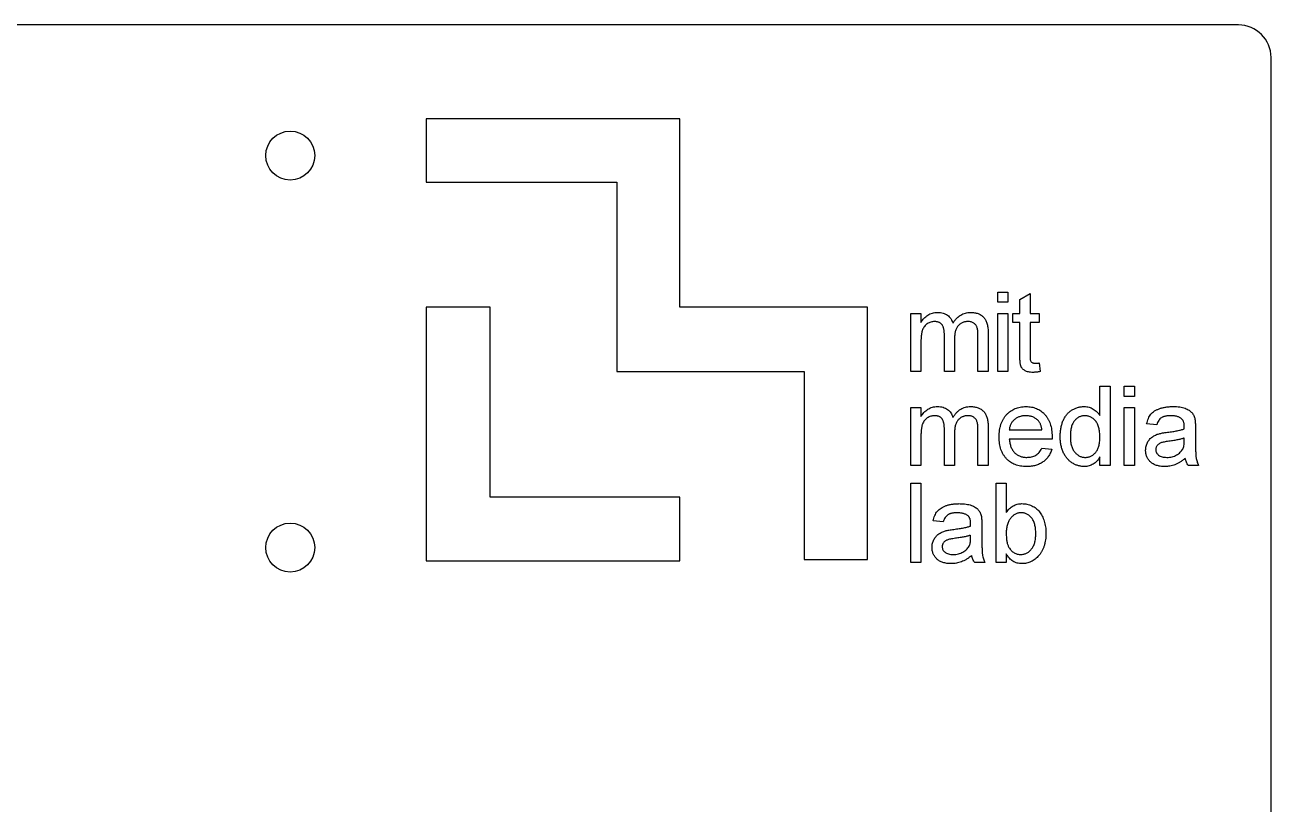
# Model space of a CAD drawing. Header units: millimetres. Extents: x -229 to 229, y -152 to 152.
# Drawn here: x -13.4 to 228.6, y 1 to 152.4 of the extents above; entities that cross this region are included whole.
import ezdxf

# ---------------------------------------------------------------- set-up
doc = ezdxf.new("R2010")
doc.units = ezdxf.units.MM

msp = doc.modelspace()

# ---------------------------------------------------------------- linework, layer by layer
at = {"color": 7, "linetype": 'Continuous', "lineweight": 25}
for p, q in [((222.25, 152.4), (-222.25, 152.4)), ((228.6, -146.05), (228.6, 146.05)), ((113.75, 134.12), (64.52, 134.12)), ((64.52, 134.12), (64.52, 121.81)), ((113.75, 97.54), (113.75, 134.12)), ((64.52, 121.81), (101.53, 121.81)), ((101.53, 121.81), (101.53, 85.06)), ((175.53, 100.47), (177.5, 100.47)), ((175.53, 98.49), (175.53, 100.47)), ((177.5, 100.47), (177.5, 98.49)), ((179.81, 99.06), (181.78, 100.18)), ((181.78, 100.18), (181.78, 96.32)), ((76.91, 97.54), (64.52, 97.54)), ((64.52, 97.54), (64.52, 48.22)), ((76.91, 60.62), (76.91, 97.54)), ((150.24, 97.54), (113.75, 97.54)), ((150.24, 48.52), (150.24, 97.54)), ((177.5, 98.49), (175.53, 98.49)), ((179.81, 96.32), (179.81, 99.06)), ((158.62, 85.06), (158.62, 96.32)), ((158.62, 96.32), (160.6, 96.32)), ((160.6, 96.32), (160.6, 94.56)), ((175.53, 96.32), (177.5, 96.32)), ((175.53, 85.06), (175.53, 96.32)), ((177.5, 96.32), (177.5, 85.06)), ((178.43, 96.32), (179.81, 96.32)), ((178.43, 94.54), (178.43, 96.32)), ((179.81, 94.54), (178.43, 94.54)), ((179.81, 88.22), (179.81, 94.54)), ((181.78, 96.32), (183.56, 96.32)), ((181.78, 94.54), (181.78, 88.15)), ((183.56, 94.54), (181.78, 94.54)), ((183.56, 96.32), (183.56, 94.54)), ((165.14, 85.06), (165.14, 92.24)), ((171.66, 85.06), (171.66, 92.02)), ((173.64, 92.75), (173.64, 85.06)), ((160.6, 90.79), (160.6, 85.06)), ((167.12, 91.48), (167.12, 85.06)), ((101.53, 85.06), (137.93, 85.06)), ((137.93, 85.06), (137.93, 48.52)), ((160.6, 85.06), (158.62, 85.06)), ((167.12, 85.06), (165.14, 85.06)), ((173.64, 85.06), (171.66, 85.06)), ((177.5, 85.06), (175.53, 85.06)), ((183.56, 86.69), (183.76, 85.03)), ((195.34, 82.17), (197.32, 82.17)), ((195.34, 76.48), (195.34, 82.17)), ((197.32, 82.17), (197.32, 66.76)), ((200.09, 82.17), (202.06, 82.17)), ((200.09, 80.19), (200.09, 82.17)), ((202.06, 80.19), (200.09, 80.19)), ((202.06, 82.17), (202.06, 80.19)), ((158.62, 78.02), (160.6, 78.02)), ((158.62, 66.76), (158.62, 78.02)), ((160.6, 78.02), (160.6, 76.26)), ((200.09, 78.02), (202.06, 78.02)), ((200.09, 66.76), (200.09, 78.02)), ((202.06, 78.02), (202.06, 66.76)), ((165.14, 66.76), (165.14, 73.94)), ((167.12, 73.18), (167.12, 66.76)), ((171.66, 66.76), (171.66, 73.72)), ((173.64, 74.45), (173.64, 66.76)), ((177.76, 73.67), (184.08, 73.67)), ((206.41, 74.66), (204.43, 74.86)), ((213.92, 74.06), (213.92, 71.65)), ((160.6, 72.5), (160.6, 66.76)), ((186.05, 71.9), (177.76, 71.9)), ((211.73, 71.52), (211.74, 72.09)), ((184.06, 70.12), (186, 69.92)), ((195.34, 66.76), (195.34, 68.46)), ((160.6, 66.76), (158.62, 66.76)), ((167.12, 66.76), (165.14, 66.76)), ((173.64, 66.76), (171.66, 66.76)), ((197.32, 66.76), (195.34, 66.76)), ((202.06, 66.76), (200.09, 66.76)), ((214.51, 66.76), (212.53, 66.76)), ((158.6, 63.3), (160.57, 63.3)), ((158.6, 47.89), (158.6, 63.3)), ((160.57, 63.3), (160.57, 47.89)), ((175.19, 63.3), (177.17, 63.3)), ((175.19, 47.89), (175.19, 63.3)), ((177.17, 63.3), (177.17, 57.63)), ((113.75, 60.62), (76.91, 60.62)), ((113.75, 48.22), (113.75, 60.62)), ((164.92, 55.79), (162.94, 55.99)), ((172.43, 55.19), (172.43, 52.78)), ((170.24, 52.65), (170.25, 53.22)), ((137.93, 48.52), (150.24, 48.52)), ((177.17, 49.58), (177.17, 47.89)), ((64.52, 48.22), (113.75, 48.22)), ((160.57, 47.89), (158.6, 47.89)), ((173.02, 47.89), (171.04, 47.89)), ((177.17, 47.89), (175.19, 47.89))]:
    msp.add_line(p, q, dxfattribs=at)
for centre in [(38.1, 127), (38.1, 50.8)]:
    msp.add_circle(centre, 4.76, dxfattribs=at)
msp.add_arc((222.25, 146.05), 6.35, 0, 90, dxfattribs=at)
for points, knots in [([(160.6, 94.56), (160.69, 94.71), (160.86, 94.99), (161.17, 95.36), (161.53, 95.7), (161.92, 95.99), (162.35, 96.23), (162.81, 96.4), (163.31, 96.5), (163.64, 96.51), (163.81, 96.52)], [0, 0, 0, 0, 0.126605, 0.249791, 0.372524, 0.496015, 0.619831, 0.743966, 0.869195, 1, 1, 1, 1]), ([(163.25, 94.74), (163.12, 94.73), (162.87, 94.73), (162.51, 94.64), (162.16, 94.51), (161.82, 94.33), (161.52, 94.1), (161.26, 93.81), (161.05, 93.48), (160.91, 93.17), (160.82, 92.89), (160.76, 92.65), (160.71, 92.4), (160.67, 92.12), (160.63, 91.82), (160.62, 91.5), (160.6, 91.15), (160.6, 90.92), (160.6, 90.79)], [0, 0, 0, 0, 0.069874, 0.138371, 0.206732, 0.277065, 0.347592, 0.417982, 0.490746, 0.567227, 0.608073, 0.652844, 0.701153, 0.752556, 0.808916, 0.868487, 0.931988, 1, 1, 1, 1]), ([(165.14, 92.24), (165.14, 92.34), (165.14, 92.54), (165.12, 92.82), (165.08, 93.09), (165.03, 93.33), (164.97, 93.55), (164.9, 93.76), (164.81, 93.95), (164.7, 94.11), (164.58, 94.26), (164.44, 94.39), (164.29, 94.5), (164.11, 94.59), (163.92, 94.65), (163.71, 94.7), (163.49, 94.73), (163.33, 94.74), (163.25, 94.74)], [0, 0, 0, 0, 0.0841095, 0.1624256, 0.2368219, 0.3059866, 0.3701078, 0.4306679, 0.4878512, 0.5426073, 0.5956767, 0.6472831, 0.6996542, 0.7533786, 0.8098297, 0.8689377, 0.9321627, 1, 1, 1, 1]), ([(163.81, 96.52), (164, 96.51), (164.36, 96.5), (164.88, 96.39), (165.34, 96.22), (165.75, 95.98), (166.1, 95.67), (166.4, 95.31), (166.64, 94.89), (166.75, 94.58), (166.81, 94.43)], [0, 0, 0, 0, 0.142825, 0.274789, 0.39801, 0.517438, 0.634604, 0.751949, 0.87301, 1, 1, 1, 1]), ([(166.81, 94.43), (166.92, 94.59), (167.13, 94.92), (167.5, 95.34), (167.89, 95.71), (168.31, 96), (168.75, 96.23), (169.22, 96.4), (169.71, 96.5), (170.05, 96.51), (170.22, 96.52)], [0, 0, 0, 0, 0.142315, 0.275889, 0.402455, 0.523363, 0.641228, 0.759024, 0.877542, 1, 1, 1, 1]), ([(169.75, 94.74), (169.66, 94.74), (169.47, 94.73), (169.21, 94.69), (168.95, 94.64), (168.71, 94.55), (168.48, 94.44), (168.26, 94.31), (168.05, 94.15), (167.86, 93.97), (167.68, 93.76), (167.53, 93.52), (167.41, 93.25), (167.3, 92.95), (167.22, 92.63), (167.16, 92.27), (167.13, 91.89), (167.12, 91.62), (167.12, 91.48)], [0, 0, 0, 0, 0.058561, 0.115006, 0.169721, 0.223592, 0.276804, 0.330761, 0.38498, 0.441087, 0.498268, 0.557596, 0.620115, 0.685704, 0.756808, 0.831935, 0.912856, 1, 1, 1, 1]), ([(171.66, 92.02), (171.66, 92.2), (171.65, 92.52), (171.63, 92.96), (171.57, 93.33), (171.49, 93.63), (171.38, 93.88), (171.24, 94.09), (171.06, 94.28), (170.84, 94.44), (170.6, 94.58), (170.34, 94.67), (170.05, 94.73), (169.85, 94.74), (169.75, 94.74)], [0, 0, 0, 0, 0.136425, 0.252916, 0.349371, 0.427089, 0.49428, 0.561205, 0.628551, 0.699409, 0.771288, 0.844304, 0.919958, 1, 1, 1, 1]), ([(170.22, 96.52), (170.36, 96.51), (170.62, 96.51), (170.99, 96.46), (171.35, 96.4), (171.68, 96.29), (171.98, 96.16), (172.27, 96.01), (172.52, 95.82), (172.76, 95.6), (172.97, 95.35), (173.15, 95.07), (173.3, 94.76), (173.42, 94.42), (173.52, 94.04), (173.59, 93.64), (173.63, 93.21), (173.64, 92.91), (173.64, 92.75)], [0, 0, 0, 0, 0.068493, 0.133645, 0.195347, 0.254248, 0.311304, 0.366649, 0.421299, 0.475729, 0.531092, 0.588188, 0.64727, 0.709369, 0.775261, 0.845213, 0.920389, 1, 1, 1, 1]), ([(182.37, 84.86), (182.21, 84.87), (181.91, 84.87), (181.49, 84.93), (181.13, 85.03), (180.81, 85.17), (180.56, 85.35), (180.34, 85.55), (180.16, 85.77), (180.04, 85.98), (179.98, 86.18), (179.93, 86.37), (179.89, 86.59), (179.86, 86.85), (179.84, 87.14), (179.82, 87.47), (179.81, 87.83), (179.81, 88.09), (179.81, 88.22)], [0, 0, 0, 0, 0.094748, 0.179085, 0.254287, 0.32156, 0.3835, 0.441719, 0.499014, 0.5552, 0.586701, 0.62496, 0.669505, 0.721913, 0.780273, 0.846538, 0.919577, 1, 1, 1, 1]), ([(181.78, 88.15), (181.78, 88.03), (181.79, 87.81), (181.8, 87.52), (181.83, 87.3), (181.88, 87.1), (181.99, 86.92), (182.14, 86.78), (182.3, 86.71), (182.44, 86.67), (182.61, 86.64), (182.73, 86.64), (182.79, 86.64)], [0, 0, 0, 0, 0.169375, 0.305711, 0.409301, 0.481281, 0.592987, 0.704778, 0.766272, 0.835462, 0.913045, 1, 1, 1, 1]), ([(183.76, 85.03), (183.63, 85), (183.39, 84.95), (183.03, 84.9), (182.69, 84.87), (182.47, 84.86), (182.37, 84.86)], [0, 0, 0, 0, 0.2753333, 0.5329133, 0.773608, 1, 1, 1, 1]), ([(182.79, 86.64), (182.84, 86.64), (182.95, 86.64), (183.13, 86.65), (183.34, 86.67), (183.49, 86.68), (183.56, 86.69)], [0, 0, 0, 0, 0.20274, 0.437539, 0.704573, 1, 1, 1, 1]), ([(160.6, 76.26), (160.69, 76.41), (160.86, 76.69), (161.17, 77.06), (161.53, 77.4), (161.92, 77.69), (162.35, 77.93), (162.81, 78.1), (163.31, 78.2), (163.64, 78.21), (163.81, 78.22)], [0, 0, 0, 0, 0.126605, 0.249791, 0.372524, 0.496015, 0.619831, 0.743966, 0.869195, 1, 1, 1, 1]), ([(163.81, 78.22), (164, 78.21), (164.36, 78.2), (164.88, 78.1), (165.34, 77.92), (165.75, 77.68), (166.1, 77.37), (166.4, 77.01), (166.64, 76.59), (166.75, 76.29), (166.81, 76.13)], [0, 0, 0, 0, 0.142825, 0.274789, 0.39801, 0.517438, 0.634604, 0.751949, 0.87301, 1, 1, 1, 1]), ([(166.81, 76.13), (166.92, 76.29), (167.13, 76.62), (167.5, 77.04), (167.89, 77.41), (168.31, 77.7), (168.75, 77.94), (169.22, 78.1), (169.71, 78.2), (170.05, 78.21), (170.22, 78.22)], [0, 0, 0, 0, 0.142315, 0.275889, 0.402455, 0.523363, 0.641228, 0.759024, 0.877542, 1, 1, 1, 1]), ([(170.22, 78.22), (170.36, 78.22), (170.62, 78.21), (170.99, 78.17), (171.35, 78.1), (171.68, 77.99), (171.98, 77.86), (172.27, 77.71), (172.52, 77.52), (172.76, 77.3), (172.97, 77.05), (173.15, 76.77), (173.3, 76.46), (173.42, 76.12), (173.52, 75.75), (173.59, 75.34), (173.63, 74.91), (173.64, 74.61), (173.64, 74.45)], [0, 0, 0, 0, 0.068493, 0.133645, 0.195347, 0.254248, 0.311304, 0.366649, 0.421299, 0.475729, 0.531092, 0.588188, 0.64727, 0.709369, 0.775261, 0.845213, 0.920389, 1, 1, 1, 1]), ([(175.79, 72.29), (175.79, 72.52), (175.8, 72.97), (175.87, 73.61), (175.98, 74.22), (176.13, 74.79), (176.34, 75.32), (176.59, 75.81), (176.88, 76.26), (177.23, 76.67), (177.6, 77.03), (178, 77.35), (178.44, 77.62), (178.89, 77.84), (179.38, 78.01), (179.89, 78.13), (180.43, 78.2), (180.8, 78.21), (180.99, 78.22)], [0, 0, 0, 0, 0.077019, 0.149548, 0.218714, 0.284923, 0.348159, 0.409728, 0.469839, 0.529421, 0.588276, 0.64579, 0.702469, 0.75939, 0.816748, 0.875621, 0.936482, 1, 1, 1, 1]), ([(180.99, 78.22), (181.17, 78.21), (181.53, 78.2), (182.05, 78.13), (182.55, 78.02), (183.02, 77.85), (183.47, 77.63), (183.89, 77.37), (184.28, 77.06), (184.65, 76.7), (184.98, 76.3), (185.27, 75.85), (185.52, 75.37), (185.72, 74.85), (185.87, 74.3), (185.98, 73.7), (186.05, 73.06), (186.06, 72.63), (186.06, 72.4)], [0, 0, 0, 0, 0.062833, 0.122965, 0.181629, 0.238832, 0.295294, 0.352167, 0.409491, 0.468424, 0.528358, 0.588554, 0.650248, 0.713671, 0.780262, 0.849536, 0.922652, 1, 1, 1, 1]), ([(187.64, 72.38), (187.65, 72.65), (187.66, 73.19), (187.77, 73.96), (187.93, 74.71), (188.13, 75.3), (188.33, 75.74), (188.5, 76.05), (188.67, 76.34), (188.87, 76.61), (189.09, 76.86), (189.32, 77.1), (189.57, 77.3), (189.84, 77.5), (190.12, 77.66), (190.41, 77.81), (190.7, 77.94), (191.01, 78.04), (191.32, 78.12), (191.64, 78.18), (191.97, 78.21), (192.19, 78.22), (192.3, 78.22)], [0, 0, 0, 0, 0.097129, 0.190237, 0.280388, 0.36862, 0.411729, 0.453657, 0.494259, 0.53396, 0.573313, 0.612303, 0.651179, 0.690151, 0.729237, 0.767708, 0.805598, 0.843958, 0.882296, 0.920731, 0.959905, 1, 1, 1, 1]), ([(192.3, 78.22), (192.46, 78.21), (192.78, 78.2), (193.24, 78.11), (193.68, 77.96), (194.08, 77.74), (194.45, 77.48), (194.79, 77.18), (195.09, 76.85), (195.26, 76.6), (195.34, 76.48)], [0, 0, 0, 0, 0.132544, 0.2596086, 0.3845777, 0.5085774, 0.6326801, 0.7544238, 0.8761034, 1, 1, 1, 1]), ([(204.43, 74.86), (204.48, 75.05), (204.57, 75.4), (204.76, 75.9), (204.99, 76.35), (205.26, 76.74), (205.6, 77.08), (205.99, 77.38), (206.46, 77.63), (206.98, 77.85), (207.55, 78.01), (208.17, 78.13), (208.84, 78.2), (209.3, 78.21), (209.54, 78.22)], [0, 0, 0, 0, 0.085104, 0.164331, 0.238077, 0.308278, 0.378099, 0.450841, 0.528541, 0.611943, 0.701454, 0.795479, 0.894775, 1, 1, 1, 1]), ([(209.54, 78.22), (209.77, 78.21), (210.21, 78.21), (210.83, 78.15), (211.39, 78.04), (211.88, 77.9), (212.3, 77.72), (212.67, 77.52), (212.98, 77.29), (213.23, 77.04), (213.43, 76.77), (213.59, 76.46), (213.73, 76.12), (213.79, 75.87), (213.82, 75.75)], [0, 0, 0, 0, 0.127702, 0.243368, 0.347189, 0.441283, 0.526055, 0.60282, 0.672114, 0.735775, 0.797778, 0.861765, 0.928534, 1, 1, 1, 1]), ([(163.25, 76.44), (163.12, 76.44), (162.87, 76.43), (162.51, 76.34), (162.16, 76.21), (161.82, 76.03), (161.52, 75.8), (161.26, 75.51), (161.05, 75.18), (160.91, 74.87), (160.82, 74.59), (160.76, 74.35), (160.71, 74.1), (160.67, 73.82), (160.63, 73.52), (160.62, 73.2), (160.6, 72.85), (160.6, 72.62), (160.6, 72.5)], [0, 0, 0, 0, 0.069874, 0.138371, 0.206732, 0.277065, 0.347592, 0.417982, 0.490746, 0.567227, 0.608073, 0.652844, 0.701153, 0.752556, 0.808916, 0.868487, 0.931988, 1, 1, 1, 1]), ([(165.14, 73.94), (165.14, 74.04), (165.14, 74.24), (165.12, 74.52), (165.08, 74.79), (165.03, 75.03), (164.97, 75.26), (164.9, 75.46), (164.81, 75.65), (164.7, 75.81), (164.58, 75.96), (164.44, 76.09), (164.29, 76.2), (164.11, 76.29), (163.92, 76.36), (163.71, 76.4), (163.49, 76.44), (163.33, 76.44), (163.25, 76.44)], [0, 0, 0, 0, 0.0841095, 0.1624256, 0.2368219, 0.3059866, 0.3701078, 0.4306679, 0.4878512, 0.5426073, 0.5956767, 0.6472831, 0.6996542, 0.7533786, 0.8098297, 0.8689377, 0.9321627, 1, 1, 1, 1]), ([(169.75, 76.44), (169.66, 76.44), (169.47, 76.43), (169.21, 76.39), (168.95, 76.34), (168.71, 76.25), (168.48, 76.14), (168.26, 76.01), (168.05, 75.85), (167.86, 75.67), (167.68, 75.46), (167.53, 75.22), (167.41, 74.95), (167.3, 74.65), (167.22, 74.33), (167.16, 73.97), (167.13, 73.59), (167.12, 73.32), (167.12, 73.18)], [0, 0, 0, 0, 0.058561, 0.115006, 0.169721, 0.223592, 0.276804, 0.330761, 0.38498, 0.441087, 0.498268, 0.557596, 0.620115, 0.685704, 0.756808, 0.831935, 0.912856, 1, 1, 1, 1]), ([(171.66, 73.72), (171.66, 73.9), (171.65, 74.22), (171.63, 74.67), (171.57, 75.03), (171.49, 75.33), (171.38, 75.58), (171.24, 75.79), (171.06, 75.98), (170.84, 76.14), (170.6, 76.28), (170.34, 76.37), (170.05, 76.43), (169.85, 76.44), (169.75, 76.44)], [0, 0, 0, 0, 0.136425, 0.252916, 0.349371, 0.427089, 0.49428, 0.561205, 0.628551, 0.699409, 0.771288, 0.844304, 0.919958, 1, 1, 1, 1]), ([(180.98, 76.44), (180.87, 76.44), (180.66, 76.43), (180.35, 76.4), (180.05, 76.34), (179.77, 76.26), (179.49, 76.15), (179.23, 76.02), (178.99, 75.87), (178.76, 75.69), (178.54, 75.49), (178.35, 75.28), (178.19, 75.05), (178.05, 74.81), (177.94, 74.55), (177.85, 74.27), (177.79, 73.98), (177.77, 73.78), (177.76, 73.67)], [0, 0, 0, 0, 0.068919, 0.134905, 0.199736, 0.262624, 0.324501, 0.385514, 0.447391, 0.509178, 0.570905, 0.630822, 0.690144, 0.749777, 0.809719, 0.870915, 0.934591, 1, 1, 1, 1]), ([(183.36, 75.5), (183.28, 75.57), (183.13, 75.72), (182.87, 75.91), (182.6, 76.07), (182.31, 76.21), (182, 76.31), (181.68, 76.39), (181.33, 76.43), (181.1, 76.44), (180.98, 76.44)], [0, 0, 0, 0, 0.123686, 0.244301, 0.364229, 0.486002, 0.608441, 0.73367, 0.863772, 1, 1, 1, 1]), ([(184.08, 73.67), (184.07, 73.77), (184.05, 73.96), (184, 74.24), (183.93, 74.5), (183.85, 74.74), (183.74, 74.95), (183.63, 75.15), (183.5, 75.34), (183.41, 75.44), (183.36, 75.5)], [0, 0, 0, 0, 0.148165, 0.289694, 0.422377, 0.548462, 0.667394, 0.782966, 0.892721, 1, 1, 1, 1]), ([(192.43, 76.44), (192.33, 76.44), (192.14, 76.43), (191.85, 76.38), (191.58, 76.31), (191.32, 76.2), (191.08, 76.06), (190.84, 75.89), (190.62, 75.69), (190.41, 75.46), (190.22, 75.2), (190.06, 74.9), (189.92, 74.57), (189.81, 74.2), (189.72, 73.79), (189.66, 73.36), (189.62, 72.88), (189.62, 72.55), (189.62, 72.38)], [0, 0, 0, 0, 0.052861, 0.104657, 0.154956, 0.20531, 0.255829, 0.307182, 0.361081, 0.41655, 0.474685, 0.535618, 0.600117, 0.669364, 0.743799, 0.823012, 0.908289, 1, 1, 1, 1]), ([(195.34, 72.24), (195.34, 72.41), (195.34, 72.75), (195.3, 73.24), (195.23, 73.69), (195.14, 74.11), (195.02, 74.49), (194.88, 74.84), (194.71, 75.15), (194.51, 75.42), (194.29, 75.66), (194.06, 75.87), (193.82, 76.04), (193.57, 76.19), (193.3, 76.3), (193.02, 76.38), (192.73, 76.43), (192.53, 76.44), (192.43, 76.44)], [0, 0, 0, 0, 0.091304, 0.176962, 0.256162, 0.330416, 0.400212, 0.464934, 0.526213, 0.584638, 0.640513, 0.694113, 0.74567, 0.796418, 0.846477, 0.896114, 0.947312, 1, 1, 1, 1]), ([(209.18, 76.44), (209.08, 76.44), (208.88, 76.44), (208.59, 76.42), (208.33, 76.39), (208.08, 76.35), (207.86, 76.29), (207.65, 76.23), (207.47, 76.15), (207.25, 76.02), (207, 75.82), (206.76, 75.5), (206.55, 75.11), (206.46, 74.82), (206.41, 74.66)], [0, 0, 0, 0, 0.0851828, 0.1637017, 0.2382837, 0.306613, 0.3706461, 0.4288212, 0.484512, 0.5356398, 0.6372694, 0.7452789, 0.8653142, 1, 1, 1, 1]), ([(211.23, 75.84), (211.17, 75.89), (211.05, 75.99), (210.84, 76.11), (210.62, 76.21), (210.37, 76.3), (210.1, 76.36), (209.81, 76.41), (209.5, 76.44), (209.29, 76.44), (209.18, 76.44)], [0, 0, 0, 0, 0.10497, 0.21464, 0.328561, 0.446665, 0.573274, 0.706537, 0.848573, 1, 1, 1, 1]), ([(211.74, 74.33), (211.74, 74.42), (211.74, 74.58), (211.72, 74.82), (211.68, 75.04), (211.62, 75.24), (211.55, 75.43), (211.46, 75.58), (211.36, 75.73), (211.27, 75.81), (211.23, 75.84)], [0, 0, 0, 0, 0.157694, 0.30275, 0.438168, 0.564705, 0.681763, 0.791831, 0.896524, 1, 1, 1, 1]), ([(213.82, 75.75), (213.84, 75.65), (213.87, 75.43), (213.89, 75.06), (213.91, 74.59), (213.91, 74.25), (213.92, 74.06)], [0, 0, 0, 0, 0.171461, 0.394486, 0.669995, 1, 1, 1, 1]), ([(204.23, 69.74), (204.24, 69.88), (204.25, 70.14), (204.32, 70.53), (204.43, 70.9), (204.59, 71.24), (204.78, 71.56), (205, 71.85), (205.25, 72.11), (205.54, 72.33), (205.84, 72.52), (206.16, 72.69), (206.5, 72.83), (206.73, 72.9), (206.85, 72.94)], [0, 0, 0, 0, 0.0900967, 0.177251, 0.2626286, 0.3477957, 0.4319444, 0.513339, 0.5935988, 0.6729313, 0.7531851, 0.8336684, 0.916182, 1, 1, 1, 1]), ([(206.85, 72.94), (206.95, 72.97), (207.18, 73.02), (207.55, 73.09), (207.99, 73.16), (208.31, 73.2), (208.48, 73.22)], [0, 0, 0, 0, 0.188812, 0.4193, 0.688495, 1, 1, 1, 1]), ([(208.48, 73.22), (208.65, 73.25), (209, 73.29), (209.5, 73.36), (209.96, 73.44), (210.38, 73.52), (210.77, 73.6), (211.13, 73.69), (211.44, 73.77), (211.64, 73.84), (211.73, 73.87)], [0, 0, 0, 0, 0.161961, 0.31289, 0.454014, 0.584335, 0.703729, 0.812669, 0.911079, 1, 1, 1, 1]), ([(211.73, 73.87), (211.73, 73.93), (211.74, 74.03), (211.74, 74.16), (211.74, 74.26), (211.74, 74.31), (211.74, 74.33)], [0, 0, 0, 0, 0.35568, 0.644278, 0.859095, 1, 1, 1, 1]), ([(181.1, 66.56), (180.9, 66.57), (180.51, 66.58), (179.94, 66.65), (179.41, 66.76), (178.9, 66.93), (178.43, 67.14), (177.99, 67.4), (177.58, 67.71), (177.21, 68.06), (176.87, 68.46), (176.58, 68.9), (176.33, 69.37), (176.13, 69.88), (175.98, 70.43), (175.87, 71.02), (175.8, 71.64), (175.79, 72.07), (175.79, 72.29)], [0, 0, 0, 0, 0.067351, 0.131314, 0.193071, 0.252502, 0.310705, 0.36793, 0.425461, 0.483425, 0.542044, 0.60113, 0.66102, 0.722853, 0.787414, 0.854497, 0.925345, 1, 1, 1, 1]), ([(177.76, 71.9), (177.77, 71.76), (177.8, 71.48), (177.86, 71.09), (177.95, 70.72), (178.07, 70.38), (178.21, 70.06), (178.38, 69.77), (178.57, 69.5), (178.79, 69.25), (179.03, 69.04), (179.29, 68.85), (179.56, 68.69), (179.85, 68.56), (180.15, 68.46), (180.46, 68.39), (180.79, 68.35), (181.01, 68.34), (181.13, 68.34)], [0, 0, 0, 0, 0.076546, 0.149754, 0.218882, 0.285099, 0.348766, 0.410233, 0.470857, 0.530387, 0.589538, 0.646884, 0.704289, 0.761368, 0.81848, 0.876944, 0.937289, 1, 1, 1, 1]), ([(186.06, 72.4), (186.06, 72.33), (186.06, 72.16), (186.05, 72), (186.05, 71.9)], [0, 0, 0, 0, 0.414608, 1, 1, 1, 1]), ([(192.31, 66.56), (192.2, 66.56), (191.99, 66.57), (191.67, 66.61), (191.36, 66.66), (191.06, 66.75), (190.76, 66.84), (190.48, 66.97), (190.19, 67.12), (189.92, 67.3), (189.65, 67.48), (189.41, 67.7), (189.17, 67.93), (188.95, 68.18), (188.75, 68.44), (188.56, 68.73), (188.39, 69.03), (188.18, 69.46), (187.96, 70.04), (187.77, 70.78), (187.66, 71.56), (187.65, 72.1), (187.64, 72.38)], [0, 0, 0, 0, 0.038527, 0.076503, 0.114116, 0.151745, 0.189322, 0.226946, 0.265358, 0.304283, 0.343529, 0.382636, 0.421902, 0.461253, 0.501382, 0.542244, 0.584026, 0.626904, 0.714769, 0.80536, 0.900324, 1, 1, 1, 1]), ([(189.62, 72.38), (189.62, 72.22), (189.62, 71.9), (189.66, 71.44), (189.73, 71.01), (189.82, 70.62), (189.94, 70.25), (190.09, 69.92), (190.27, 69.62), (190.47, 69.35), (190.69, 69.11), (190.92, 68.9), (191.16, 68.73), (191.41, 68.59), (191.67, 68.48), (191.94, 68.4), (192.22, 68.35), (192.41, 68.34), (192.51, 68.34)], [0, 0, 0, 0, 0.08818, 0.171101, 0.249124, 0.322141, 0.391043, 0.456061, 0.518437, 0.578646, 0.636308, 0.692064, 0.74485, 0.796223, 0.84689, 0.897232, 0.948365, 1, 1, 1, 1]), ([(192.51, 68.34), (192.61, 68.34), (192.8, 68.35), (193.08, 68.39), (193.35, 68.47), (193.61, 68.58), (193.85, 68.71), (194.09, 68.88), (194.31, 69.07), (194.52, 69.3), (194.72, 69.56), (194.89, 69.85), (195.03, 70.17), (195.15, 70.52), (195.23, 70.91), (195.3, 71.32), (195.34, 71.77), (195.34, 72.08), (195.34, 72.24)], [0, 0, 0, 0, 0.053699, 0.105658, 0.157296, 0.208463, 0.259773, 0.312957, 0.367534, 0.424836, 0.484279, 0.545626, 0.610499, 0.679049, 0.751694, 0.829069, 0.911549, 1, 1, 1, 1]), ([(208.77, 71.48), (208.6, 71.46), (208.27, 71.41), (207.84, 71.33), (207.48, 71.25), (207.19, 71.17), (206.96, 71.06), (206.77, 70.94), (206.6, 70.8), (206.46, 70.63), (206.35, 70.45), (206.27, 70.26), (206.22, 70.06), (206.21, 69.93), (206.21, 69.86)], [0, 0, 0, 0, 0.157185, 0.29012, 0.398897, 0.484813, 0.556527, 0.62447, 0.689792, 0.753816, 0.816677, 0.877383, 0.938132, 1, 1, 1, 1]), ([(211.74, 72.09), (211.66, 72.06), (211.47, 72), (211.17, 71.92), (210.85, 71.83), (210.49, 71.76), (210.11, 71.68), (209.69, 71.61), (209.24, 71.54), (208.93, 71.5), (208.77, 71.48)], [0, 0, 0, 0, 0.091169, 0.192402, 0.302457, 0.421923, 0.552321, 0.691338, 0.841219, 1, 1, 1, 1]), ([(211.44, 69.96), (211.49, 70.06), (211.59, 70.26), (211.67, 70.63), (211.73, 71.05), (211.73, 71.36), (211.73, 71.52)], [0, 0, 0, 0, 0.201655, 0.433631, 0.697639, 1, 1, 1, 1]), ([(213.92, 71.65), (213.92, 71.45), (213.92, 71.06), (213.92, 70.51), (213.93, 70.02), (213.95, 69.57), (213.96, 69.18), (213.98, 68.85), (214, 68.56), (214.04, 68.26), (214.1, 67.91), (214.21, 67.52), (214.34, 67.13), (214.45, 66.88), (214.51, 66.76)], [0, 0, 0, 0, 0.121729, 0.23228, 0.332288, 0.421154, 0.500089, 0.567887, 0.625241, 0.671538, 0.75364, 0.835292, 0.91739, 1, 1, 1, 1]), ([(186, 69.92), (185.96, 69.79), (185.88, 69.53), (185.72, 69.17), (185.55, 68.82), (185.34, 68.5), (185.12, 68.2), (184.87, 67.92), (184.59, 67.67), (184.29, 67.44), (183.96, 67.23), (183.62, 67.05), (183.25, 66.9), (182.86, 66.77), (182.45, 66.68), (182.02, 66.61), (181.56, 66.57), (181.25, 66.56), (181.1, 66.56)], [0, 0, 0, 0, 0.063575, 0.125064, 0.184934, 0.244033, 0.302281, 0.360376, 0.418794, 0.477624, 0.537385, 0.597475, 0.659222, 0.722193, 0.787717, 0.855714, 0.926086, 1, 1, 1, 1]), ([(181.13, 68.34), (181.29, 68.35), (181.62, 68.36), (182.08, 68.43), (182.51, 68.57), (182.9, 68.75), (183.26, 69), (183.57, 69.31), (183.84, 69.69), (183.99, 69.97), (184.06, 70.12)], [0, 0, 0, 0, 0.137039, 0.2654792, 0.3867576, 0.5038673, 0.6203205, 0.7397674, 0.8654537, 1, 1, 1, 1]), ([(195.34, 68.46), (195.26, 68.31), (195.09, 68.02), (194.78, 67.63), (194.45, 67.3), (194.08, 67.03), (193.68, 66.82), (193.25, 66.67), (192.79, 66.58), (192.47, 66.57), (192.31, 66.56)], [0, 0, 0, 0, 0.13792, 0.268236, 0.391909, 0.51124, 0.629694, 0.748331, 0.871431, 1, 1, 1, 1]), ([(207.92, 66.56), (207.78, 66.57), (207.5, 66.57), (207.09, 66.61), (206.71, 66.68), (206.35, 66.78), (206.02, 66.9), (205.72, 67.06), (205.44, 67.24), (205.19, 67.45), (204.96, 67.68), (204.77, 67.93), (204.6, 68.2), (204.47, 68.47), (204.36, 68.77), (204.29, 69.08), (204.24, 69.41), (204.24, 69.63), (204.23, 69.74)], [0, 0, 0, 0, 0.078668, 0.152594, 0.222863, 0.289895, 0.354043, 0.415825, 0.476257, 0.535647, 0.59403, 0.651213, 0.707464, 0.763721, 0.820383, 0.878679, 0.938165, 1, 1, 1, 1]), ([(206.21, 69.86), (206.22, 69.75), (206.23, 69.54), (206.34, 69.25), (206.52, 68.99), (206.76, 68.76), (207.07, 68.57), (207.45, 68.43), (207.89, 68.35), (208.21, 68.35), (208.37, 68.34)], [0, 0, 0, 0, 0.106158, 0.208644, 0.312683, 0.425749, 0.548145, 0.681695, 0.831509, 1, 1, 1, 1]), ([(211.94, 68.14), (211.77, 68.01), (211.43, 67.74), (210.92, 67.4), (210.43, 67.12), (209.95, 66.91), (209.46, 66.76), (208.96, 66.64), (208.45, 66.57), (208.1, 66.57), (207.92, 66.56)], [0, 0, 0, 0, 0.149631, 0.288282, 0.415682, 0.534026, 0.647897, 0.762563, 0.879642, 1, 1, 1, 1]), ([(208.37, 68.34), (208.54, 68.34), (208.88, 68.35), (209.36, 68.45), (209.82, 68.59), (210.24, 68.8), (210.62, 69.04), (210.95, 69.32), (211.23, 69.62), (211.37, 69.85), (211.44, 69.96)], [0, 0, 0, 0, 0.140553, 0.275516, 0.406786, 0.536132, 0.661649, 0.779376, 0.890775, 1, 1, 1, 1]), ([(212.53, 66.76), (212.46, 66.86), (212.31, 67.06), (212.15, 67.4), (212.01, 67.76), (211.97, 68.01), (211.94, 68.14)], [0, 0, 0, 0, 0.2457079, 0.4910458, 0.7417106, 1, 1, 1, 1]), ([(162.94, 55.99), (162.99, 56.17), (163.08, 56.53), (163.27, 57.03), (163.5, 57.47), (163.78, 57.87), (164.11, 58.21), (164.51, 58.51), (164.97, 58.76), (165.49, 58.97), (166.06, 59.14), (166.69, 59.26), (167.35, 59.33), (167.81, 59.34), (168.05, 59.35)], [0, 0, 0, 0, 0.085104, 0.164331, 0.238077, 0.308278, 0.378099, 0.450841, 0.528541, 0.611943, 0.701454, 0.795479, 0.894775, 1, 1, 1, 1]), ([(168.05, 59.35), (168.28, 59.34), (168.72, 59.33), (169.34, 59.27), (169.9, 59.17), (170.39, 59.02), (170.82, 58.84), (171.18, 58.64), (171.49, 58.42), (171.74, 58.17), (171.94, 57.89), (172.1, 57.58), (172.24, 57.24), (172.3, 57), (172.33, 56.88)], [0, 0, 0, 0, 0.127702, 0.243368, 0.347189, 0.441283, 0.526055, 0.60282, 0.672114, 0.735775, 0.797778, 0.861765, 0.928534, 1, 1, 1, 1]), ([(177.17, 57.63), (177.27, 57.76), (177.46, 58.03), (177.79, 58.38), (178.14, 58.68), (178.51, 58.92), (178.9, 59.11), (179.31, 59.25), (179.75, 59.33), (180.04, 59.34), (180.19, 59.35)], [0, 0, 0, 0, 0.139614, 0.271351, 0.396873, 0.518321, 0.637349, 0.755389, 0.875626, 1, 1, 1, 1]), ([(180.19, 59.35), (180.36, 59.34), (180.7, 59.33), (181.19, 59.25), (181.66, 59.12), (182.13, 58.94), (182.56, 58.71), (182.96, 58.44), (183.31, 58.13), (183.63, 57.77), (183.91, 57.37), (184.16, 56.94), (184.37, 56.46), (184.55, 55.95), (184.69, 55.41), (184.8, 54.85), (184.86, 54.28), (184.87, 53.88), (184.87, 53.68)], [0, 0, 0, 0, 0.061089, 0.121027, 0.180779, 0.241115, 0.300722, 0.358656, 0.415668, 0.473208, 0.53178, 0.592138, 0.654965, 0.720911, 0.788739, 0.85731, 0.927708, 1, 1, 1, 1]), ([(167.69, 57.57), (167.59, 57.57), (167.39, 57.56), (167.1, 57.55), (166.84, 57.52), (166.59, 57.47), (166.37, 57.42), (166.16, 57.35), (165.98, 57.27), (165.76, 57.15), (165.51, 56.95), (165.27, 56.63), (165.06, 56.24), (164.97, 55.94), (164.92, 55.79)], [0, 0, 0, 0, 0.085183, 0.163702, 0.238284, 0.306613, 0.370646, 0.428821, 0.484512, 0.53564, 0.637269, 0.745279, 0.865314, 1, 1, 1, 1]), ([(169.74, 56.97), (169.69, 57.02), (169.56, 57.12), (169.35, 57.23), (169.13, 57.34), (168.88, 57.42), (168.61, 57.49), (168.32, 57.53), (168.02, 57.56), (167.8, 57.57), (167.69, 57.57)], [0, 0, 0, 0, 0.10497, 0.21464, 0.328561, 0.446665, 0.573274, 0.706537, 0.848573, 1, 1, 1, 1]), ([(170.25, 55.46), (170.25, 55.55), (170.25, 55.71), (170.23, 55.95), (170.19, 56.17), (170.13, 56.37), (170.06, 56.55), (169.97, 56.71), (169.87, 56.85), (169.79, 56.93), (169.74, 56.97)], [0, 0, 0, 0, 0.157694, 0.30275, 0.438168, 0.564705, 0.681763, 0.791831, 0.896524, 1, 1, 1, 1]), ([(172.33, 56.88), (172.35, 56.78), (172.38, 56.56), (172.4, 56.18), (172.43, 55.72), (172.43, 55.37), (172.43, 55.19)], [0, 0, 0, 0, 0.171461, 0.394486, 0.669995, 1, 1, 1, 1]), ([(180.07, 57.57), (179.98, 57.56), (179.78, 57.56), (179.5, 57.51), (179.23, 57.43), (178.97, 57.32), (178.72, 57.17), (178.47, 56.99), (178.24, 56.79), (178.02, 56.55), (177.82, 56.28), (177.65, 55.98), (177.5, 55.65), (177.38, 55.29), (177.28, 54.91), (177.22, 54.5), (177.17, 54.06), (177.17, 53.75), (177.17, 53.6)], [0, 0, 0, 0, 0.05286, 0.104745, 0.156273, 0.207592, 0.259901, 0.31415, 0.370624, 0.429854, 0.490838, 0.553533, 0.618876, 0.687066, 0.758841, 0.834542, 0.914615, 1, 1, 1, 1]), ([(182.9, 53.53), (182.9, 53.69), (182.89, 54.02), (182.85, 54.49), (182.79, 54.92), (182.7, 55.32), (182.58, 55.69), (182.44, 56.02), (182.27, 56.32), (182.08, 56.58), (181.86, 56.81), (181.64, 57.02), (181.41, 57.18), (181.16, 57.33), (180.91, 57.43), (180.64, 57.51), (180.36, 57.56), (180.17, 57.56), (180.07, 57.57)], [0, 0, 0, 0, 0.090432, 0.175565, 0.254566, 0.328351, 0.397531, 0.46304, 0.524507, 0.583549, 0.640421, 0.694552, 0.746126, 0.796862, 0.84713, 0.897109, 0.948026, 1, 1, 1, 1]), ([(162.75, 50.87), (162.75, 51.01), (162.76, 51.27), (162.83, 51.66), (162.94, 52.02), (163.1, 52.37), (163.29, 52.69), (163.52, 52.98), (163.76, 53.24), (164.05, 53.46), (164.35, 53.64), (164.67, 53.81), (165.01, 53.96), (165.25, 54.03), (165.36, 54.07)], [0, 0, 0, 0, 0.090097, 0.177251, 0.262629, 0.347796, 0.431944, 0.513339, 0.593599, 0.672931, 0.753185, 0.833668, 0.916182, 1, 1, 1, 1]), ([(165.36, 54.07), (165.46, 54.09), (165.69, 54.15), (166.06, 54.22), (166.5, 54.29), (166.82, 54.33), (166.99, 54.35)], [0, 0, 0, 0, 0.188812, 0.4193, 0.688495, 1, 1, 1, 1]), ([(166.99, 54.35), (167.17, 54.37), (167.51, 54.42), (168.01, 54.49), (168.47, 54.57), (168.9, 54.65), (169.29, 54.73), (169.64, 54.81), (169.95, 54.9), (170.15, 54.97), (170.24, 55)], [0, 0, 0, 0, 0.1619611, 0.3128901, 0.4540141, 0.5843348, 0.7037295, 0.8126688, 0.9110789, 1, 1, 1, 1]), ([(170.24, 55), (170.25, 55.05), (170.25, 55.15), (170.25, 55.28), (170.25, 55.38), (170.25, 55.44), (170.25, 55.46)], [0, 0, 0, 0, 0.35568, 0.644278, 0.859095, 1, 1, 1, 1]), ([(177.17, 53.6), (177.17, 53.44), (177.17, 53.15), (177.2, 52.72), (177.24, 52.33), (177.29, 51.97), (177.37, 51.64), (177.45, 51.35), (177.56, 51.08), (177.65, 50.93), (177.69, 50.85)], [0, 0, 0, 0, 0.162693, 0.313598, 0.452965, 0.581116, 0.699763, 0.809241, 0.908169, 1, 1, 1, 1]), ([(179.99, 49.47), (180.09, 49.47), (180.28, 49.47), (180.56, 49.53), (180.84, 49.6), (181.1, 49.72), (181.35, 49.86), (181.59, 50.04), (181.82, 50.25), (182.04, 50.49), (182.24, 50.76), (182.42, 51.06), (182.57, 51.4), (182.69, 51.76), (182.79, 52.16), (182.85, 52.59), (182.89, 53.05), (182.9, 53.36), (182.9, 53.53)], [0, 0, 0, 0, 0.052031, 0.103102, 0.153668, 0.204404, 0.255892, 0.309291, 0.364879, 0.422772, 0.483244, 0.545909, 0.611235, 0.679929, 0.752726, 0.829967, 0.912639, 1, 1, 1, 1]), ([(184.87, 53.68), (184.87, 53.45), (184.86, 53), (184.8, 52.34), (184.69, 51.73), (184.54, 51.15), (184.34, 50.61), (184.11, 50.12), (183.83, 49.66), (183.5, 49.25), (183.15, 48.89), (182.78, 48.57), (182.39, 48.29), (181.98, 48.07), (181.56, 47.9), (181.11, 47.78), (180.65, 47.7), (180.34, 47.69), (180.18, 47.69)], [0, 0, 0, 0, 0.0815457, 0.1590791, 0.2322734, 0.3019508, 0.3686462, 0.4324856, 0.495114, 0.5564981, 0.6164458, 0.6737329, 0.7289021, 0.7828786, 0.8364929, 0.8901866, 0.9445, 1, 1, 1, 1]), ([(166.43, 47.69), (166.29, 47.69), (166.01, 47.7), (165.6, 47.74), (165.22, 47.81), (164.86, 47.91), (164.53, 48.03), (164.23, 48.19), (163.95, 48.37), (163.7, 48.58), (163.48, 48.81), (163.28, 49.06), (163.12, 49.32), (162.98, 49.6), (162.87, 49.9), (162.8, 50.21), (162.76, 50.54), (162.75, 50.76), (162.75, 50.87)], [0, 0, 0, 0, 0.078668, 0.152594, 0.222863, 0.289895, 0.354043, 0.415825, 0.476257, 0.535647, 0.59403, 0.651213, 0.707464, 0.763721, 0.820383, 0.878679, 0.938165, 1, 1, 1, 1]), ([(167.28, 52.61), (167.11, 52.58), (166.79, 52.54), (166.35, 52.46), (165.99, 52.38), (165.7, 52.29), (165.47, 52.19), (165.28, 52.07), (165.11, 51.92), (164.97, 51.76), (164.86, 51.58), (164.78, 51.39), (164.73, 51.19), (164.72, 51.05), (164.72, 50.98)], [0, 0, 0, 0, 0.157185, 0.29012, 0.398897, 0.484813, 0.556527, 0.62447, 0.689792, 0.753816, 0.816677, 0.877383, 0.938132, 1, 1, 1, 1]), ([(164.72, 50.98), (164.73, 50.88), (164.74, 50.67), (164.85, 50.38), (165.03, 50.12), (165.27, 49.88), (165.59, 49.7), (165.96, 49.56), (166.4, 49.48), (166.72, 49.47), (166.88, 49.47)], [0, 0, 0, 0, 0.106158, 0.208644, 0.312683, 0.425749, 0.548145, 0.681695, 0.831509, 1, 1, 1, 1]), ([(166.88, 49.47), (167.05, 49.47), (167.39, 49.48), (167.87, 49.58), (168.33, 49.72), (168.75, 49.92), (169.13, 50.17), (169.46, 50.44), (169.74, 50.74), (169.88, 50.97), (169.95, 51.08)], [0, 0, 0, 0, 0.140553, 0.275516, 0.406786, 0.536132, 0.661649, 0.779376, 0.890775, 1, 1, 1, 1]), ([(170.25, 53.22), (170.17, 53.19), (169.98, 53.12), (169.69, 53.05), (169.36, 52.96), (169.01, 52.89), (168.62, 52.81), (168.2, 52.74), (167.75, 52.67), (167.44, 52.63), (167.28, 52.61)], [0, 0, 0, 0, 0.091169, 0.192402, 0.302457, 0.421923, 0.552321, 0.691338, 0.841219, 1, 1, 1, 1]), ([(169.95, 51.08), (170, 51.18), (170.1, 51.39), (170.18, 51.76), (170.24, 52.18), (170.24, 52.49), (170.24, 52.65)], [0, 0, 0, 0, 0.2016554, 0.4336305, 0.6976394, 1, 1, 1, 1]), ([(172.43, 52.78), (172.43, 52.57), (172.43, 52.19), (172.43, 51.64), (172.44, 51.14), (172.46, 50.7), (172.47, 50.31), (172.49, 49.97), (172.51, 49.69), (172.55, 49.38), (172.61, 49.04), (172.72, 48.65), (172.85, 48.26), (172.96, 48.01), (173.02, 47.89)], [0, 0, 0, 0, 0.1217294, 0.2322798, 0.3322878, 0.4211537, 0.5000895, 0.5678875, 0.6252406, 0.6715377, 0.7536399, 0.8352922, 0.9173897, 1, 1, 1, 1]), ([(177.69, 50.85), (177.76, 50.74), (177.9, 50.53), (178.14, 50.25), (178.4, 50), (178.69, 49.81), (178.99, 49.65), (179.31, 49.55), (179.64, 49.48), (179.88, 49.47), (179.99, 49.47)], [0, 0, 0, 0, 0.139502, 0.270828, 0.395688, 0.516962, 0.635062, 0.753222, 0.874852, 1, 1, 1, 1]), ([(170.45, 49.27), (170.28, 49.13), (169.94, 48.87), (169.44, 48.53), (168.94, 48.25), (168.46, 48.04), (167.97, 47.88), (167.47, 47.77), (166.96, 47.7), (166.61, 47.69), (166.43, 47.69)], [0, 0, 0, 0, 0.149631, 0.288282, 0.415682, 0.534026, 0.647897, 0.762563, 0.879642, 1, 1, 1, 1]), ([(171.04, 47.89), (170.97, 47.99), (170.83, 48.19), (170.66, 48.53), (170.53, 48.89), (170.48, 49.14), (170.45, 49.27)], [0, 0, 0, 0, 0.245708, 0.491046, 0.741711, 1, 1, 1, 1]), ([(180.18, 47.69), (180.03, 47.7), (179.72, 47.71), (179.27, 47.79), (178.86, 47.95), (178.46, 48.15), (178.09, 48.42), (177.75, 48.75), (177.44, 49.14), (177.26, 49.43), (177.17, 49.58)], [0, 0, 0, 0, 0.1257001, 0.245943, 0.3633987, 0.4818875, 0.6023765, 0.7272668, 0.8592379, 1, 1, 1, 1])]:
    msp.add_open_spline(points, degree=3, knots=knots, dxfattribs=at)

doc.saveas('drawing.dxf')
